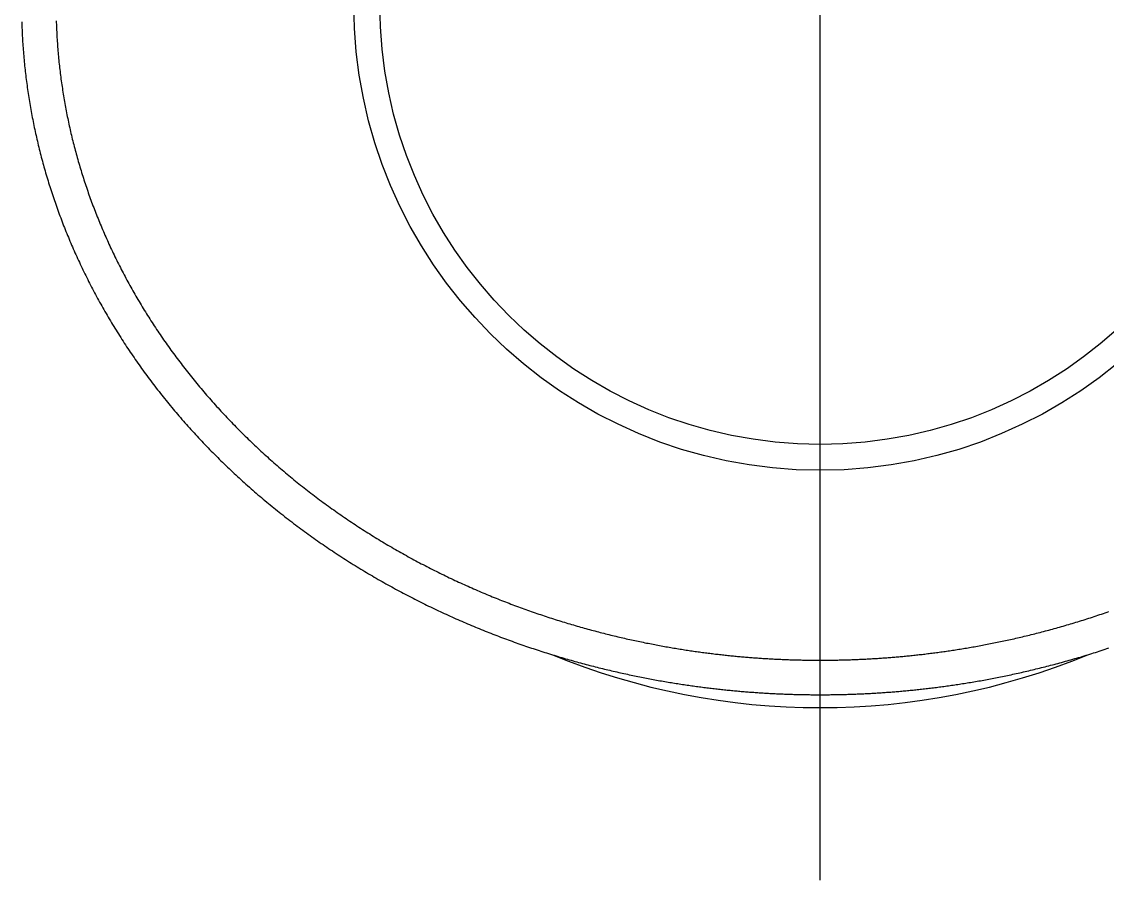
# Model space of a CAD drawing. Extents: x -25.8 to 33.2, y -23.3 to 10.2.
# Drawn here: x 12.67 to 25.24, y -10.15 to -0.2 of the extents above; entities that cross this region are included whole.
import ezdxf

# ---------------------------------------------------------------- set-up
doc = ezdxf.new("R2010")
doc.units = 0
doc.linetypes.add('CENTER', pattern=[50.8, 31.75, -6.35, 6.35, -6.35])
doc.layers.get('0').update_dxf_attribs({"linetype": 'CONTINUOUS'})
doc.layers.add('CENTER', color=1, linetype='CENTER')

msp = doc.modelspace()

# ---------------------------------------------------------------- linework, layer by layer
at = {"color": 7}
for points in [[(12.6688, -0.202724, 0), (12.6696, -0.225905, 0), (12.6704, -0.249086, 0), (12.6712, -0.272266, 0), (12.6722, -0.295446, 0), (12.6732, -0.318625, 0), (12.6743, -0.341802, 0), (12.6755, -0.364978, 0), (12.6768, -0.388153, 0), (12.6781, -0.411327, 0), (12.6795, -0.434499, 0), (12.681, -0.457669, 0), (12.6826, -0.480837, 0), (12.6842, -0.504003, 0), (12.686, -0.527167, 0), (12.6878, -0.550329, 0), (12.6897, -0.573488, 0), (12.6916, -0.596644, 0), (12.6937, -0.619798, 0), (12.6958, -0.642949, 0), (12.698, -0.666097, 0), (12.7003, -0.689242, 0), (12.7026, -0.712384, 0), (12.7051, -0.735522, 0), (12.7076, -0.758657, 0), (12.7101, -0.781788, 0), (12.7128, -0.804915, 0), (12.7156, -0.828038, 0), (12.7184, -0.851158, 0), (12.7213, -0.874274, 0), (12.7243, -0.897387, 0), (12.7273, -0.920496, 0), (12.7304, -0.943601, 0), (12.7337, -0.966702, 0), (12.7369, -0.9898, 0), (12.7403, -1.01289, 0), (12.7438, -1.03598, 0), (12.7473, -1.05907, 0), (12.7509, -1.08215, 0), (12.7546, -1.10522, 0), (12.7583, -1.12829, 0), (12.7622, -1.15135, 0), (12.7661, -1.17441, 0), (12.7701, -1.19747, 0), (12.7741, -1.22052, 0), (12.7783, -1.24356, 0), (12.7825, -1.2666, 0), (12.7868, -1.28963, 0), (12.7912, -1.31266, 0), (12.7957, -1.33568, 0), (12.8002, -1.35869, 0), (12.8049, -1.3817, 0), (12.8096, -1.4047, 0), (12.8144, -1.4277, 0), (12.8192, -1.45068, 0), (12.8242, -1.47366, 0), (12.8292, -1.49664, 0), (12.8343, -1.51961, 0), (12.8394, -1.54256, 0), (12.8447, -1.56552, 0), (12.85, -1.58846, 0), (12.8554, -1.6114, 0), (12.8609, -1.63433, 0), (12.8665, -1.65725, 0), (12.8722, -1.68016, 0), (12.8779, -1.70307, 0), (12.8837, -1.72596, 0), (12.8896, -1.74885, 0), (12.8956, -1.77173, 0), (12.9016, -1.7946, 0), (12.9077, -1.81746, 0), (12.9139, -1.84031, 0), (12.9202, -1.86316, 0), (12.9266, -1.88599, 0), (12.933, -1.90882, 0), (12.9396, -1.93163, 0), (12.9462, -1.95444, 0), (12.9528, -1.97723, 0), (12.9596, -2.00002, 0), (12.9664, -2.0228, 0), (12.9734, -2.04556, 0), (12.9804, -2.06832, 0), (12.9874, -2.09106, 0), (12.9946, -2.1138, 0), (13.0018, -2.13652, 0), (13.0092, -2.15923, 0), (13.0166, -2.18193, 0), (13.024, -2.20462, 0), (13.0316, -2.2273, 0), (13.0392, -2.24997, 0), (13.047, -2.27263, 0), (13.0548, -2.29527, 0), (13.0626, -2.3179, 0), (13.0706, -2.34052, 0), (13.0786, -2.36313, 0), (13.0868, -2.38573, 0), (13.095, -2.40831, 0), (13.1032, -2.43088, 0), (13.1116, -2.45344, 0), (13.12, -2.47598, 0), (13.1286, -2.49851, 0), (13.1372, -2.52102, 0), (13.1458, -2.54353, 0), (13.1546, -2.56602, 0), (13.1635, -2.58849, 0), (13.1724, -2.61095, 0), (13.1814, -2.63339, 0), (13.1905, -2.65582, 0), (13.1996, -2.67824, 0), (13.2089, -2.70064, 0), (13.2182, -2.72303, 0), (13.2276, -2.7454, 0), (13.2371, -2.76775, 0), (13.2467, -2.79009, 0), (13.2563, -2.81241, 0), (13.266, -2.83472, 0), (13.2759, -2.85701, 0), (13.2857, -2.87928, 0), (13.2957, -2.90154, 0), (13.3058, -2.92378, 0), (13.3159, -2.946, 0), (13.3261, -2.9682, 0), (13.3364, -2.99039, 0), (13.3468, -3.01256, 0), (13.3572, -3.03472, 0), (13.3678, -3.05685, 0), (13.3784, -3.07897, 0), (13.3891, -3.10106, 0), (13.3999, -3.12314, 0), (13.4107, -3.1452, 0), (13.4217, -3.16725, 0), (13.4327, -3.18927, 0), (13.4438, -3.21127, 0), (13.455, -3.23326, 0), (13.4663, -3.25522, 0), (13.4776, -3.27716, 0), (13.489, -3.29909, 0), (13.5005, -3.32099, 0), (13.5121, -3.34288, 0), (13.5238, -3.36474, 0), (13.5356, -3.38658, 0), (13.5474, -3.40841, 0), (13.5593, -3.43021, 0), (13.5713, -3.45199, 0), (13.5834, -3.47374, 0), (13.5956, -3.49548, 0), (13.6078, -3.5172, 0), (13.6201, -3.53889, 0), (13.6325, -3.56056, 0), (13.645, -3.58221, 0), (13.6576, -3.60384, 0), (13.6703, -3.62544, 0), (13.683, -3.64703, 0), (13.6958, -3.6686, 0), (13.7087, -3.69014, 0), (13.7217, -3.71166, 0), (13.7348, -3.73315, 0), (13.7479, -3.75463, 0), (13.7612, -3.77608, 0), (13.7745, -3.7975, 0), (13.7879, -3.8189, 0), (13.8014, -3.84028, 0), (13.8149, -3.86163, 0), (13.8286, -3.88296, 0), (13.8423, -3.90426, 0), (13.8561, -3.92553, 0), (13.87, -3.94678, 0), (13.884, -3.968, 0), (13.898, -3.98919, 0), (13.9122, -4.01035, 0), (13.9264, -4.03149, 0), (13.9407, -4.0526, 0), (13.955, -4.07368, 0), (13.9695, -4.09473, 0), (13.984, -4.11574, 0), (13.9986, -4.13673, 0), (14.0133, -4.15769, 0), (14.0281, -4.17862, 0), (14.0429, -4.19952, 0), (14.0579, -4.22038, 0), (14.0729, -4.24122, 0), (14.088, -4.26202, 0), (14.1031, -4.28278, 0), (14.1184, -4.30352, 0), (14.1337, -4.32422, 0), (14.1491, -4.34489, 0), (14.1646, -4.36552, 0), (14.1801, -4.38612, 0), (14.1958, -4.40668, 0), (14.2115, -4.42721, 0), (14.2273, -4.4477, 0), (14.2432, -4.46816, 0), (14.2591, -4.48858, 0), (14.2751, -4.50896, 0), (14.2912, -4.52931, 0), (14.3074, -4.54962, 0), (14.3236, -4.56988, 0), (14.34, -4.59012, 0), (14.3564, -4.61031, 0), (14.3729, -4.63046, 0), (14.3894, -4.65058, 0), (14.406, -4.67065, 0), (14.4228, -4.69068, 0), (14.4395, -4.71068, 0), (14.4564, -4.73063, 0), (14.4733, -4.75054, 0), (14.4903, -4.77041, 0), (14.5074, -4.79023, 0), (14.5246, -4.81002, 0), (14.5418, -4.82975, 0), (14.5591, -4.84945, 0), (14.5765, -4.86909, 0), (14.5939, -4.88869, 0), (14.6114, -4.90824, 0), (14.629, -4.92775, 0), (14.6467, -4.94721, 0), (14.6644, -4.96662, 0), (14.6822, -4.98598, 0), (14.7001, -5.0053, 0), (14.718, -5.02456, 0), (14.736, -5.04378, 0), (14.7541, -5.06294, 0), (14.7722, -5.08206, 0), (14.7904, -5.10113, 0), (14.8087, -5.12014, 0), (14.827, -5.13911, 0), (14.8454, -5.15802, 0), (14.8639, -5.17688, 0), (14.8824, -5.19569, 0), (14.901, -5.21445, 0), (14.9196, -5.23315, 0), (14.9383, -5.25181, 0), (14.9571, -5.2704, 0), (14.976, -5.28895, 0), (14.9949, -5.30744, 0), (15.0138, -5.32588, 0), (15.0329, -5.34426, 0), (15.0519, -5.36259, 0), (15.0711, -5.38086, 0), (15.0903, -5.39907, 0), (15.1095, -5.41723, 0), (15.1289, -5.43534, 0), (15.1482, -5.45338, 0), (15.1677, -5.47137, 0), (15.1872, -5.4893, 0), (15.2067, -5.50718, 0), (15.2263, -5.52499, 0), (15.246, -5.54275, 0), (15.2657, -5.56045, 0), (15.2855, -5.57809, 0), (15.3053, -5.59566, 0), (15.3252, -5.61318, 0), (15.3451, -5.63064, 0), (15.3651, -5.64804, 0), (15.3851, -5.66538, 0), (15.4052, -5.68265, 0), (15.4253, -5.69987, 0), (15.4455, -5.71702, 0), (15.4657, -5.73411, 0), (15.486, -5.75114, 0), (15.5064, -5.7681, 0), (15.5268, -5.785, 0), (15.5472, -5.80184, 0), (15.5677, -5.81861, 0), (15.5882, -5.83532, 0), (15.6088, -5.85197, 0), (15.6294, -5.86855, 0), (15.6501, -5.88506, 0), (15.6708, -5.90151, 0), (15.6916, -5.91789, 0), (15.7124, -5.9342, 0), (15.7332, -5.95045, 0), (15.7541, -5.96664, 0), (15.7751, -5.98275, 0), (15.796, -5.9988, 0), (15.8171, -6.01479, 0), (15.8381, -6.0307, 0), (15.8592, -6.04655, 0), (15.8804, -6.06234, 0), (15.9015, -6.07805, 0), (15.9228, -6.0937, 0), (15.944, -6.10928, 0), (15.9653, -6.1248, 0), (15.9866, -6.14025, 0), (16.008, -6.15563, 0), (16.0294, -6.17094, 0), (16.0509, -6.18618, 0), (16.0723, -6.20136, 0), (16.0938, -6.21647, 0), (16.1154, -6.23151, 0), (16.137, -6.24648, 0), (16.1586, -6.26138, 0), (16.1802, -6.27622, 0), (16.2019, -6.29098, 0), (16.2236, -6.30568, 0), (16.2453, -6.32031, 0), (16.2671, -6.33487, 0), (16.2889, -6.34936, 0), (16.3107, -6.36378, 0), (16.3325, -6.37813, 0), (16.3544, -6.39241, 0), (16.3763, -6.40662, 0), (16.3982, -6.42077, 0), (16.4202, -6.43484, 0), (16.4422, -6.44884, 0), (16.4642, -6.46278, 0), (16.4862, -6.47664, 0), (16.5083, -6.49043, 0), (16.5303, -6.50416, 0), (16.5524, -6.51781, 0), (16.5746, -6.53139, 0), (16.5967, -6.5449, 0), (16.6189, -6.55834, 0), (16.6411, -6.57171, 0), (16.6633, -6.58501, 0), (16.6855, -6.59823, 0), (16.7077, -6.61139, 0), (16.73, -6.62447, 0), (16.7523, -6.63749, 0), (16.7746, -6.65043, 0), (16.7969, -6.6633, 0), (16.8192, -6.67609, 0), (16.8416, -6.68882, 0), (16.8639, -6.70147, 0), (16.8863, -6.71405, 0), (16.9087, -6.72656, 0), (16.9311, -6.739, 0), (16.9535, -6.75136, 0), (16.976, -6.76365, 0), (16.9984, -6.77587, 0), (17.0209, -6.78802, 0), (17.0433, -6.80009, 0), (17.0658, -6.8121, 0), (17.0883, -6.82403, 0), (17.1107, -6.83589, 0), (17.1332, -6.84767, 0), (17.1557, -6.85939, 0), (17.1782, -6.87103, 0), (17.2008, -6.88261, 0), (17.2233, -6.89411, 0), (17.2458, -6.90554, 0), (17.2683, -6.9169, 0), (17.2909, -6.92819, 0), (17.3134, -6.9394, 0), (17.336, -6.95055, 0), (17.3585, -6.96163, 0), (17.3811, -6.97264, 0), (17.4037, -6.98357, 0), (17.4262, -6.99444, 0), (17.4488, -7.00524, 0), (17.4714, -7.01597, 0), (17.4939, -7.02662, 0), (17.5165, -7.03721, 0), (17.5391, -7.04773, 0), (17.5616, -7.05818, 0), (17.5842, -7.06856, 0), (17.6068, -7.07887, 0), (17.6294, -7.08912, 0), (17.6519, -7.09929, 0), (17.6745, -7.1094, 0), (17.6971, -7.11943, 0), (17.7196, -7.1294, 0), (17.7422, -7.1393, 0), (17.7648, -7.14914, 0), (17.7873, -7.1589, 0), (17.8099, -7.1686, 0), (17.8324, -7.17823, 0), (17.855, -7.18779, 0), (17.8775, -7.19728, 0), (17.9, -7.20671, 0), (17.9226, -7.21607, 0), (17.9451, -7.22536, 0), (17.9676, -7.23459, 0), (17.9901, -7.24375, 0), (18.0126, -7.25284, 0), (18.0351, -7.26186, 0), (18.0576, -7.27082, 0), (18.0801, -7.27972, 0), (18.1026, -7.28854, 0), (18.125, -7.2973, 0), (18.1475, -7.306, 0), (18.1699, -7.31463, 0), (18.1923, -7.32319, 0), (18.2148, -7.33169, 0), (18.2372, -7.34012, 0), (18.2596, -7.34849, 0), (18.2819, -7.35679, 0), (18.3043, -7.36503, 0), (18.3267, -7.3732, 0), (18.349, -7.38131, 0), (18.3714, -7.38935, 0), (18.3937, -7.39733, 0), (18.416, -7.40524, 0), (18.4383, -7.41309, 0), (18.4605, -7.42088, 0), (18.4828, -7.4286, 0), (18.5051, -7.43625, 0), (18.5273, -7.44385, 0), (18.5495, -7.45137, 0), (18.5717, -7.45884, 0), (18.5939, -7.46624, 0), (18.616, -7.47358, 0), (18.6382, -7.48085, 0), (18.6603, -7.48806, 0), (18.6824, -7.49521, 0), (18.7045, -7.5023, 0), (18.7265, -7.50932, 0), (18.7485, -7.51628, 0), (18.7706, -7.52318, 0), (18.7925, -7.53002, 0), (18.8145, -7.53679, 0), (18.8364, -7.54351, 0), (18.8583, -7.55016, 0), (18.8802, -7.55675, 0), (18.9021, -7.56328, 0), (18.9239, -7.56975, 0), (18.9457, -7.57616, 0), (18.9674, -7.58251, 0), (18.9892, -7.5888, 0), (19.0109, -7.59503, 0), (19.0326, -7.6012, 0), (19.0542, -7.60731, 0), (19.0758, -7.61336, 0), (19.0974, -7.61935, 0), (19.1189, -7.62528, 0), (19.1404, -7.63115, 0), (19.1619, -7.63697, 0), (19.1833, -7.64272, 0), (19.2047, -7.64842, 0), (19.226, -7.65406, 0), (19.2474, -7.65964, 0), (19.2686, -7.66516, 0), (19.2899, -7.67063, 0), (19.3111, -7.67603, 0), (19.3322, -7.68138, 0), (19.3533, -7.68668, 0), (19.3744, -7.69191, 0), (19.3954, -7.69709, 0), (19.4164, -7.70222, 0), (19.4374, -7.70728, 0), (19.4582, -7.71229, 0), (19.4791, -7.71725, 0), (19.4999, -7.72215, 0), (19.5206, -7.72699, 0), (19.5414, -7.73178, 0), (19.562, -7.73651, 0), (19.5826, -7.74119, 0), (19.6032, -7.74581, 0), (19.6237, -7.75038, 0), (19.6441, -7.75489, 0), (19.6645, -7.75935, 0), (19.6849, -7.76376, 0), (19.7052, -7.76811, 0), (19.7254, -7.7724, 0), (19.7456, -7.77665, 0), (19.7657, -7.78084, 0), (19.7858, -7.78497, 0), (19.8058, -7.78906, 0), (19.8258, -7.79309, 0), (19.8457, -7.79706, 0), (19.8655, -7.80099, 0), (19.8853, -7.80486, 0), (19.905, -7.80868, 0), (19.9247, -7.81245, 0), (19.9443, -7.81617, 0), (19.9638, -7.81984, 0), (19.9833, -7.82345, 0), (20.0026, -7.82702, 0), (20.0219, -7.83054, 0), (20.0412, -7.834, 0), (20.0603, -7.83742, 0), (20.0794, -7.84079, 0), (20.0984, -7.84411, 0), (20.1174, -7.84739, 0), (20.1362, -7.85061, 0), (20.155, -7.85379, 0), (20.1737, -7.85693, 0), (20.1924, -7.86002, 0), (20.211, -7.86306, 0), (20.2295, -7.86606, 0), (20.248, -7.86901, 0), (20.2664, -7.87192, 0), (20.2847, -7.87478, 0), (20.303, -7.87761, 0), (20.3212, -7.88038, 0), (20.3393, -7.88312, 0), (20.3574, -7.88581, 0), (20.3754, -7.88846, 0), (20.3933, -7.89107, 0), (20.4112, -7.89364, 0), (20.429, -7.89617, 0), (20.4468, -7.89866, 0), (20.4645, -7.90111, 0), (20.4821, -7.90352, 0), (20.4997, -7.90589, 0), (20.5173, -7.90822, 0), (20.5347, -7.91052, 0), (20.5521, -7.91277, 0), (20.5695, -7.91499, 0), (20.5868, -7.91717, 0), (20.6041, -7.91932, 0), (20.6212, -7.92143, 0), (20.6384, -7.9235, 0), (20.6555, -7.92554, 0), (20.6725, -7.92755, 0), (20.6895, -7.92952, 0), (20.7064, -7.93145, 0), (20.7233, -7.93335, 0), (20.7401, -7.93522, 0), (20.7569, -7.93706, 0), (20.7736, -7.93886, 0), (20.7903, -7.94063, 0), (20.807, -7.94238, 0), (20.8235, -7.94408, 0), (20.8401, -7.94576, 0), (20.8566, -7.94741, 0), (20.873, -7.94903, 0), (20.8894, -7.95062, 0), (20.9058, -7.95218, 0), (20.9221, -7.95371, 0), (20.9384, -7.95521, 0), (20.9546, -7.95669, 0), (20.9708, -7.95814, 0), (20.9869, -7.95956, 0), (21.003, -7.96095, 0), (21.0191, -7.96232, 0), (21.0352, -7.96366, 0), (21.0512, -7.96498, 0), (21.0671, -7.96627, 0), (21.0831, -7.96753, 0), (21.099, -7.96877, 0), (21.1148, -7.96998, 0), (21.1307, -7.97117, 0), (21.1465, -7.97233, 0), (21.1623, -7.97346, 0), (21.178, -7.97457, 0), (21.1937, -7.97566, 0), (21.2094, -7.97672, 0), (21.2251, -7.97775, 0), (21.2408, -7.97876, 0), (21.2564, -7.97975, 0), (21.272, -7.98071, 0), (21.2876, -7.98164, 0), (21.3031, -7.98255, 0), (21.3187, -7.98344, 0), (21.3342, -7.9843, 0), (21.3497, -7.98514, 0), (21.3651, -7.98595, 0), (21.3806, -7.98674, 0), (21.396, -7.98751, 0), (21.4114, -7.98825, 0), (21.4269, -7.98897, 0), (21.4422, -7.98966, 0), (21.4576, -7.99033, 0), (21.473, -7.99098, 0), (21.4883, -7.99161, 0), (21.5037, -7.99221, 0), (21.519, -7.99278, 0), (21.5343, -7.99334, 0), (21.5496, -7.99387, 0), (21.5649, -7.99438, 0), (21.5802, -7.99487, 0), (21.5955, -7.99533, 0), (21.6107, -7.99577, 0), (21.626, -7.99619, 0), (21.6413, -7.99658, 0), (21.6565, -7.99696, 0), (21.6718, -7.99731, 0), (21.687, -7.99764, 0), (21.7023, -7.99795, 0), (21.7175, -7.99823, 0), (21.7327, -7.9985, 0), (21.748, -7.99874, 0), (21.7632, -7.99896, 0), (21.7785, -7.99916, 0), (21.7937, -7.99934, 0), (21.809, -7.99949, 0), (21.8242, -7.99963, 0), (21.8395, -7.99974, 0), (21.8547, -7.99984, 0), (21.87, -7.99991, 0), (21.8853, -7.99996, 0), (21.9006, -7.99999, 0), (21.9159, -8, 0)], [(13.0687, -0.191005, 0), (13.0693, -0.212847, 0), (13.0701, -0.234688, 0), (13.0709, -0.256529, 0), (13.0718, -0.27837, 0), (13.0728, -0.300209, 0), (13.0738, -0.322048, 0), (13.0749, -0.343886, 0), (13.0761, -0.365722, 0), (13.0774, -0.387558, 0), (13.0787, -0.409392, 0), (13.0801, -0.431224, 0), (13.0816, -0.453055, 0), (13.0832, -0.474885, 0), (13.0848, -0.496712, 0), (13.0865, -0.518538, 0), (13.0883, -0.540362, 0), (13.0901, -0.562183, 0), (13.0921, -0.584002, 0), (13.0941, -0.605819, 0), (13.0961, -0.627633, 0), (13.0983, -0.649445, 0), (13.1005, -0.671254, 0), (13.1028, -0.69306, 0), (13.1052, -0.714863, 0), (13.1076, -0.736663, 0), (13.1101, -0.75846, 0), (13.1127, -0.780253, 0), (13.1153, -0.802044, 0), (13.1181, -0.823832, 0), (13.1209, -0.845616, 0), (13.1238, -0.867398, 0), (13.1267, -0.889177, 0), (13.1297, -0.910952, 0), (13.1328, -0.932724, 0), (13.136, -0.954493, 0), (13.1393, -0.976258, 0), (13.1426, -0.998019, 0), (13.146, -1.01978, 0), (13.1495, -1.04153, 0), (13.153, -1.06328, 0), (13.1566, -1.08502, 0), (13.1603, -1.10677, 0), (13.1641, -1.1285, 0), (13.1679, -1.15023, 0), (13.1718, -1.17196, 0), (13.1758, -1.19368, 0), (13.1799, -1.2154, 0), (13.184, -1.23711, 0), (13.1882, -1.25882, 0), (13.1925, -1.28052, 0), (13.1969, -1.30222, 0), (13.2013, -1.32391, 0), (13.2058, -1.3456, 0), (13.2104, -1.36728, 0), (13.2151, -1.38895, 0), (13.2198, -1.41062, 0), (13.2246, -1.43228, 0), (13.2295, -1.45394, 0), (13.2345, -1.47559, 0), (13.2395, -1.49723, 0), (13.2446, -1.51887, 0), (13.2498, -1.5405, 0), (13.255, -1.56213, 0), (13.2604, -1.58374, 0), (13.2658, -1.60535, 0), (13.2713, -1.62696, 0), (13.2768, -1.64855, 0), (13.2824, -1.67014, 0), (13.2881, -1.69172, 0), (13.2939, -1.71329, 0), (13.2998, -1.73486, 0), (13.3057, -1.75642, 0), (13.3117, -1.77797, 0), (13.3178, -1.79951, 0), (13.324, -1.82104, 0), (13.3302, -1.84257, 0), (13.3365, -1.86408, 0), (13.3429, -1.88559, 0), (13.3493, -1.90709, 0), (13.3559, -1.92858, 0), (13.3625, -1.95007, 0), (13.3692, -1.97154, 0), (13.3759, -1.99301, 0), (13.3828, -2.01446, 0), (13.3897, -2.03591, 0), (13.3967, -2.05734, 0), (13.4037, -2.07877, 0), (13.4109, -2.10019, 0), (13.4181, -2.12159, 0), (13.4254, -2.14299, 0), (13.4327, -2.16438, 0), (13.4402, -2.18576, 0), (13.4477, -2.20712, 0), (13.4553, -2.22848, 0), (13.463, -2.24982, 0), (13.4707, -2.27116, 0), (13.4785, -2.29248, 0), (13.4864, -2.31379, 0), (13.4944, -2.33509, 0), (13.5025, -2.35638, 0), (13.5106, -2.37766, 0), (13.5188, -2.39892, 0), (13.5271, -2.42018, 0), (13.5354, -2.44142, 0), (13.5439, -2.46264, 0), (13.5524, -2.48386, 0), (13.561, -2.50506, 0), (13.5696, -2.52625, 0), (13.5784, -2.54743, 0), (13.5872, -2.56859, 0), (13.5961, -2.58974, 0), (13.605, -2.61088, 0), (13.6141, -2.632, 0), (13.6232, -2.65311, 0), (13.6324, -2.6742, 0), (13.6417, -2.69528, 0), (13.651, -2.71634, 0), (13.6605, -2.73739, 0), (13.67, -2.75843, 0), (13.6796, -2.77945, 0), (13.6892, -2.80046, 0), (13.699, -2.82145, 0), (13.7088, -2.84242, 0), (13.7187, -2.86338, 0), (13.7287, -2.88432, 0), (13.7387, -2.90525, 0), (13.7488, -2.92616, 0), (13.759, -2.94705, 0), (13.7693, -2.96793, 0), (13.7797, -2.98879, 0), (13.7901, -3.00964, 0), (13.8006, -3.03047, 0), (13.8112, -3.05128, 0), (13.8219, -3.07207, 0), (13.8326, -3.09284, 0), (13.8434, -3.1136, 0), (13.8543, -3.13434, 0), (13.8653, -3.15506, 0), (13.8764, -3.17577, 0), (13.8875, -3.19645, 0), (13.8987, -3.21712, 0), (13.91, -3.23777, 0), (13.9214, -3.2584, 0), (13.9328, -3.27901, 0), (13.9443, -3.2996, 0), (13.9559, -3.32017, 0), (13.9676, -3.34072, 0), (13.9793, -3.36126, 0), (13.9912, -3.38177, 0), (14.0031, -3.40227, 0), (14.0151, -3.42274, 0), (14.0272, -3.4432, 0), (14.0393, -3.46364, 0), (14.0516, -3.48406, 0), (14.0639, -3.50446, 0), (14.0763, -3.52484, 0), (14.0887, -3.5452, 0), (14.1013, -3.56553, 0), (14.1139, -3.58585, 0), (14.1266, -3.60614, 0), (14.1394, -3.62641, 0), (14.1523, -3.64666, 0), (14.1652, -3.66689, 0), (14.1782, -3.68709, 0), (14.1913, -3.70727, 0), (14.2045, -3.72743, 0), (14.2177, -3.74756, 0), (14.2311, -3.76766, 0), (14.2445, -3.78774, 0), (14.258, -3.8078, 0), (14.2715, -3.82783, 0), (14.2852, -3.84783, 0), (14.2989, -3.86781, 0), (14.3127, -3.88776, 0), (14.3266, -3.90768, 0), (14.3405, -3.92757, 0), (14.3545, -3.94744, 0), (14.3686, -3.96728, 0), (14.3828, -3.98709, 0), (14.397, -4.00687, 0), (14.4114, -4.02662, 0), (14.4258, -4.04634, 0), (14.4403, -4.06603, 0), (14.4548, -4.0857, 0), (14.4694, -4.10533, 0), (14.4841, -4.12492, 0), (14.4989, -4.14449, 0), (14.5138, -4.16403, 0), (14.5287, -4.18353, 0), (14.5437, -4.203, 0), (14.5588, -4.22244, 0), (14.5739, -4.24184, 0), (14.5892, -4.26121, 0), (14.6045, -4.28055, 0), (14.6198, -4.29985, 0), (14.6353, -4.31912, 0), (14.6508, -4.33835, 0), (14.6664, -4.35754, 0), (14.6821, -4.3767, 0), (14.6978, -4.39583, 0), (14.7136, -4.41491, 0), (14.7295, -4.43396, 0), (14.7455, -4.45298, 0), (14.7615, -4.47195, 0), (14.7776, -4.49089, 0), (14.7938, -4.50979, 0), (14.81, -4.52865, 0), (14.8263, -4.54747, 0), (14.8427, -4.56625, 0), (14.8592, -4.58498, 0), (14.8757, -4.60367, 0), (14.8923, -4.62232, 0), (14.909, -4.64093, 0), (14.9257, -4.6595, 0), (14.9425, -4.67802, 0), (14.9594, -4.69649, 0), (14.9764, -4.71492, 0), (14.9934, -4.73331, 0), (15.0104, -4.75165, 0), (15.0276, -4.76994, 0), (15.0448, -4.78819, 0), (15.062, -4.8064, 0), (15.0794, -4.82455, 0), (15.0968, -4.84266, 0), (15.1142, -4.86073, 0), (15.1318, -4.87874, 0), (15.1493, -4.89671, 0), (15.167, -4.91463, 0), (15.1847, -4.9325, 0), (15.2025, -4.95032, 0), (15.2203, -4.96809, 0), (15.2382, -4.98581, 0), (15.2562, -5.00348, 0), (15.2742, -5.0211, 0), (15.2922, -5.03868, 0), (15.3104, -5.0562, 0), (15.3286, -5.07366, 0), (15.3468, -5.09108, 0), (15.3651, -5.10845, 0), (15.3835, -5.12576, 0), (15.4019, -5.14302, 0), (15.4204, -5.16022, 0), (15.4389, -5.17738, 0), (15.4575, -5.19448, 0), (15.4761, -5.21152, 0), (15.4948, -5.22851, 0), (15.5136, -5.24545, 0), (15.5324, -5.26233, 0), (15.5512, -5.27916, 0), (15.5701, -5.29593, 0), (15.5891, -5.31264, 0), (15.6081, -5.3293, 0), (15.6272, -5.3459, 0), (15.6463, -5.36244, 0), (15.6655, -5.37893, 0), (15.6847, -5.39536, 0), (15.704, -5.41173, 0), (15.7233, -5.42804, 0), (15.7426, -5.44429, 0), (15.7621, -5.46049, 0), (15.7815, -5.47662, 0), (15.801, -5.4927, 0), (15.8206, -5.50871, 0), (15.8402, -5.52466, 0), (15.8598, -5.54056, 0), (15.8795, -5.55639, 0), (15.8993, -5.57216, 0), (15.9191, -5.58787, 0), (15.9389, -5.60351, 0), (15.9588, -5.6191, 0), (15.9787, -5.63462, 0), (15.9987, -5.65008, 0), (16.0187, -5.66548, 0), (16.0387, -5.68081, 0), (16.0588, -5.69608, 0), (16.0789, -5.71129, 0), (16.0991, -5.72644, 0), (16.1193, -5.74152, 0), (16.1395, -5.75654, 0), (16.1598, -5.7715, 0), (16.1801, -5.78639, 0), (16.2005, -5.80122, 0), (16.2209, -5.81599, 0), (16.2413, -5.83069, 0), (16.2617, -5.84533, 0), (16.2822, -5.8599, 0), (16.3028, -5.87441, 0), (16.3233, -5.88886, 0), (16.3439, -5.90324, 0), (16.3646, -5.91756, 0), (16.3852, -5.93181, 0), (16.4059, -5.946, 0), (16.4267, -5.96012, 0), (16.4474, -5.97418, 0), (16.4682, -5.98817, 0), (16.489, -6.0021, 0), (16.5099, -6.01596, 0), (16.5307, -6.02976, 0), (16.5516, -6.04349, 0), (16.5726, -6.05715, 0), (16.5935, -6.07075, 0), (16.6145, -6.08429, 0), (16.6355, -6.09775, 0), (16.6566, -6.11116, 0), (16.6776, -6.12449, 0), (16.6987, -6.13776, 0), (16.7198, -6.15096, 0), (16.741, -6.1641, 0), (16.7621, -6.17717, 0), (16.7833, -6.19017, 0), (16.8045, -6.2031, 0), (16.8257, -6.21597, 0), (16.847, -6.22877, 0), (16.8682, -6.2415, 0), (16.8895, -6.25417, 0), (16.9108, -6.26677, 0), (16.9321, -6.2793, 0), (16.9535, -6.29176, 0), (16.9748, -6.30415, 0), (16.9962, -6.31648, 0), (17.0176, -6.32874, 0), (17.039, -6.34093, 0), (17.0604, -6.35305, 0), (17.0819, -6.3651, 0), (17.1033, -6.37708, 0), (17.1248, -6.389, 0), (17.1462, -6.40084, 0), (17.1677, -6.41262, 0), (17.1892, -6.42433, 0), (17.2108, -6.43597, 0), (17.2323, -6.44754, 0), (17.2538, -6.45904, 0), (17.2753, -6.47048, 0), (17.2969, -6.48184, 0), (17.3185, -6.49314, 0), (17.34, -6.50437, 0), (17.3616, -6.51553, 0), (17.3832, -6.52662, 0), (17.4048, -6.53765, 0), (17.4264, -6.5486, 0), (17.448, -6.5595, 0), (17.4696, -6.57032, 0), (17.4912, -6.58107, 0), (17.5128, -6.59176, 0), (17.5344, -6.60238, 0), (17.5561, -6.61294, 0), (17.5777, -6.62343, 0), (17.5993, -6.63385, 0), (17.621, -6.6442, 0), (17.6426, -6.65449, 0), (17.6643, -6.66471, 0), (17.6859, -6.67487, 0), (17.7076, -6.68496, 0), (17.7292, -6.69498, 0), (17.7509, -6.70494, 0), (17.7725, -6.71483, 0), (17.7942, -6.72466, 0), (17.8158, -6.73442, 0), (17.8375, -6.74411, 0), (17.8592, -6.75374, 0), (17.8808, -6.76331, 0), (17.9025, -6.77281, 0), (17.9241, -6.78224, 0), (17.9458, -6.79161, 0), (17.9674, -6.80092, 0), (17.989, -6.81016, 0), (18.0107, -6.81934, 0), (18.0323, -6.82845, 0), (18.0539, -6.8375, 0), (18.0756, -6.84648, 0), (18.0972, -6.8554, 0), (18.1188, -6.86425, 0), (18.1404, -6.87305, 0), (18.162, -6.88177, 0), (18.1836, -6.89044, 0), (18.2052, -6.89904, 0), (18.2268, -6.90758, 0), (18.2483, -6.91605, 0), (18.2699, -6.92446, 0), (18.2914, -6.93281, 0), (18.313, -6.9411, 0), (18.3345, -6.94932, 0), (18.3561, -6.95748, 0), (18.3776, -6.96558, 0), (18.3991, -6.97361, 0), (18.4206, -6.98158, 0), (18.4421, -6.98949, 0), (18.4635, -6.99734, 0), (18.485, -7.00513, 0), (18.5064, -7.01285, 0), (18.5279, -7.02052, 0), (18.5493, -7.02812, 0), (18.5707, -7.03566, 0), (18.5921, -7.04313, 0), (18.6135, -7.05055, 0), (18.6349, -7.0579, 0), (18.6562, -7.06519, 0), (18.6776, -7.07243, 0), (18.6989, -7.0796, 0), (18.7202, -7.08671, 0), (18.7415, -7.09376, 0), (18.7627, -7.10074, 0), (18.784, -7.10767, 0), (18.8052, -7.11454, 0), (18.8264, -7.12135, 0), (18.8476, -7.1281, 0), (18.8688, -7.13479, 0), (18.8899, -7.14141, 0), (18.9111, -7.14798, 0), (18.9322, -7.1545, 0), (18.9532, -7.16095, 0), (18.9743, -7.16734, 0), (18.9953, -7.17368, 0), (19.0163, -7.17995, 0), (19.0373, -7.18617, 0), (19.0582, -7.19233, 0), (19.0792, -7.19843, 0), (19.1, -7.20448, 0), (19.1209, -7.21046, 0), (19.1417, -7.21639, 0), (19.1625, -7.22226, 0), (19.1833, -7.22808, 0), (19.204, -7.23384, 0), (19.2247, -7.23954, 0), (19.2454, -7.24519, 0), (19.266, -7.25077, 0), (19.2866, -7.25631, 0), (19.3072, -7.26178, 0), (19.3277, -7.2672, 0), (19.3482, -7.27257, 0), (19.3687, -7.27788, 0), (19.3891, -7.28313, 0), (19.4095, -7.28833, 0), (19.4298, -7.29348, 0), (19.4501, -7.29857, 0), (19.4704, -7.3036, 0), (19.4906, -7.30858, 0), (19.5108, -7.31351, 0), (19.5309, -7.31838, 0), (19.551, -7.3232, 0), (19.571, -7.32796, 0), (19.591, -7.33267, 0), (19.611, -7.33733, 0), (19.6309, -7.34194, 0), (19.6508, -7.34649, 0), (19.6706, -7.35098, 0), (19.6904, -7.35543, 0), (19.7101, -7.35982, 0), (19.7297, -7.36416, 0), (19.7494, -7.36845, 0), (19.7689, -7.37269, 0), (19.7885, -7.37687, 0), (19.8079, -7.38101, 0), (19.8273, -7.38509, 0), (19.8467, -7.38912, 0), (19.866, -7.3931, 0), (19.8853, -7.39702, 0), (19.9045, -7.4009, 0), (19.9236, -7.40473, 0), (19.9427, -7.4085, 0), (19.9617, -7.41223, 0), (19.9807, -7.4159, 0), (19.9996, -7.41953, 0), (20.0185, -7.42311, 0), (20.0372, -7.42663, 0), (20.056, -7.43011, 0), (20.0746, -7.43354, 0), (20.0932, -7.43692, 0), (20.1117, -7.44026, 0), (20.1301, -7.44355, 0), (20.1484, -7.44679, 0), (20.1667, -7.44999, 0), (20.1849, -7.45314, 0), (20.2031, -7.45624, 0), (20.2212, -7.4593, 0), (20.2392, -7.46232, 0), (20.2571, -7.46529, 0), (20.275, -7.46821, 0), (20.2929, -7.4711, 0), (20.3106, -7.47394, 0), (20.3283, -7.47674, 0), (20.346, -7.47949, 0), (20.3635, -7.48221, 0), (20.381, -7.48488, 0), (20.3985, -7.48751, 0), (20.4159, -7.49011, 0), (20.4332, -7.49266, 0), (20.4505, -7.49517, 0), (20.4677, -7.49764, 0), (20.4848, -7.50007, 0), (20.5019, -7.50247, 0), (20.5189, -7.50483, 0), (20.5359, -7.50714, 0), (20.5529, -7.50942, 0), (20.5697, -7.51167, 0), (20.5865, -7.51388, 0), (20.6033, -7.51605, 0), (20.62, -7.51818, 0), (20.6366, -7.52028, 0), (20.6532, -7.52235, 0), (20.6698, -7.52438, 0), (20.6863, -7.52637, 0), (20.7027, -7.52834, 0), (20.7191, -7.53026, 0), (20.7355, -7.53216, 0), (20.7518, -7.53402, 0), (20.768, -7.53585, 0), (20.7842, -7.53765, 0), (20.8003, -7.53942, 0), (20.8164, -7.54116, 0), (20.8325, -7.54286, 0), (20.8485, -7.54454, 0), (20.8645, -7.54618, 0), (20.8804, -7.5478, 0), (20.8963, -7.54938, 0), (20.9121, -7.55094, 0), (20.9279, -7.55247, 0), (20.9436, -7.55397, 0), (20.9593, -7.55544, 0), (20.975, -7.55689, 0), (20.9906, -7.55831, 0), (21.0062, -7.5597, 0), (21.0217, -7.56107, 0), (21.0372, -7.56241, 0), (21.0527, -7.56373, 0), (21.0681, -7.56502, 0), (21.0835, -7.56629, 0), (21.0989, -7.56753, 0), (21.1142, -7.56875, 0), (21.1295, -7.56994, 0), (21.1448, -7.5711, 0), (21.1601, -7.57225, 0), (21.1753, -7.57336, 0), (21.1905, -7.57446, 0), (21.2056, -7.57552, 0), (21.2208, -7.57657, 0), (21.2359, -7.57759, 0), (21.251, -7.57858, 0), (21.266, -7.57956, 0), (21.2811, -7.5805, 0), (21.2961, -7.58143, 0), (21.3111, -7.58233, 0), (21.3261, -7.58321, 0), (21.341, -7.58406, 0), (21.3559, -7.58489, 0), (21.3708, -7.5857, 0), (21.3857, -7.58648, 0), (21.4006, -7.58724, 0), (21.4155, -7.58798, 0), (21.4303, -7.58869, 0), (21.4451, -7.58938, 0), (21.46, -7.59005, 0), (21.4748, -7.5907, 0), (21.4895, -7.59132, 0), (21.5043, -7.59192, 0), (21.5191, -7.5925, 0), (21.5338, -7.59305, 0), (21.5486, -7.59359, 0), (21.5633, -7.5941, 0), (21.578, -7.59459, 0), (21.5927, -7.59506, 0), (21.6074, -7.5955, 0), (21.6221, -7.59593, 0), (21.6368, -7.59633, 0), (21.6515, -7.59671, 0), (21.6662, -7.59707, 0), (21.6809, -7.59741, 0), (21.6956, -7.59773, 0), (21.7102, -7.59802, 0), (21.7249, -7.5983, 0), (21.7396, -7.59855, 0), (21.7543, -7.59879, 0), (21.7689, -7.599, 0), (21.7836, -7.59919, 0), (21.7983, -7.59936, 0), (21.813, -7.59951, 0), (21.8277, -7.59964, 0), (21.8423, -7.59975, 0), (21.857, -7.59984, 0), (21.8717, -7.59991, 0), (21.8864, -7.59996, 0), (21.9012, -7.59999, 0), (21.9159, -7.6, 0)], [(21.9159, -7.6, 0), (21.9306, -7.59999, 0), (21.9453, -7.59996, 0), (21.96, -7.59991, 0), (21.9747, -7.59984, 0), (21.9894, -7.59975, 0), (22.0041, -7.59964, 0), (22.0188, -7.59951, 0), (22.0335, -7.59936, 0), (22.0481, -7.59919, 0), (22.0628, -7.59899, 0), (22.0775, -7.59878, 0), (22.0922, -7.59855, 0), (22.1068, -7.59829, 0), (22.1215, -7.59801, 0), (22.1362, -7.59772, 0), (22.1509, -7.5974, 0), (22.1655, -7.59706, 0), (22.1802, -7.5967, 0), (22.1949, -7.59632, 0), (22.2096, -7.59591, 0), (22.2243, -7.59549, 0), (22.239, -7.59504, 0), (22.2537, -7.59457, 0), (22.2684, -7.59408, 0), (22.2832, -7.59357, 0), (22.2979, -7.59303, 0), (22.3127, -7.59248, 0), (22.3274, -7.5919, 0), (22.3422, -7.59129, 0), (22.357, -7.59067, 0), (22.3718, -7.59002, 0), (22.3866, -7.58936, 0), (22.4014, -7.58866, 0), (22.4163, -7.58795, 0), (22.4311, -7.58721, 0), (22.446, -7.58645, 0), (22.4609, -7.58567, 0), (22.4758, -7.58486, 0), (22.4907, -7.58403, 0), (22.5057, -7.58318, 0), (22.5207, -7.5823, 0), (22.5357, -7.5814, 0), (22.5507, -7.58048, 0), (22.5657, -7.57953, 0), (22.5808, -7.57856, 0), (22.5959, -7.57756, 0), (22.611, -7.57654, 0), (22.6261, -7.5755, 0), (22.6413, -7.57443, 0), (22.6565, -7.57334, 0), (22.6717, -7.57223, 0), (22.6869, -7.57109, 0), (22.7022, -7.56992, 0), (22.7175, -7.56873, 0), (22.7328, -7.56752, 0), (22.7482, -7.56628, 0), (22.7636, -7.56502, 0), (22.779, -7.56373, 0), (22.7945, -7.56242, 0), (22.81, -7.56108, 0), (22.8256, -7.55971, 0), (22.8411, -7.55832, 0), (22.8568, -7.55691, 0), (22.8724, -7.55546, 0), (22.8881, -7.55399, 0), (22.9039, -7.55249, 0), (22.9196, -7.55096, 0), (22.9355, -7.54941, 0), (22.9513, -7.54782, 0), (22.9672, -7.54621, 0), (22.9832, -7.54457, 0), (22.9992, -7.54289, 0), (23.0152, -7.54119, 0), (23.0313, -7.53945, 0), (23.0474, -7.53769, 0), (23.0636, -7.53589, 0), (23.0798, -7.53406, 0), (23.0961, -7.5322, 0), (23.1124, -7.5303, 0), (23.1288, -7.52837, 0), (23.1452, -7.52641, 0), (23.1617, -7.52442, 0), (23.1782, -7.52239, 0), (23.1948, -7.52032, 0), (23.2114, -7.51822, 0), (23.2281, -7.51608, 0), (23.2449, -7.51391, 0), (23.2617, -7.51171, 0), (23.2785, -7.50946, 0), (23.2954, -7.50718, 0), (23.3124, -7.50486, 0), (23.3294, -7.5025, 0), (23.3465, -7.50011, 0), (23.3636, -7.49767, 0), (23.3808, -7.4952, 0), (23.3981, -7.49269, 0), (23.4154, -7.49013, 0), (23.4328, -7.48754, 0), (23.4502, -7.48491, 0), (23.4678, -7.48223, 0), (23.4853, -7.47952, 0), (23.503, -7.47676, 0), (23.5207, -7.47396, 0), (23.5384, -7.47112, 0), (23.5563, -7.46823, 0), (23.5742, -7.4653, 0), (23.5922, -7.46233, 0), (23.6102, -7.45931, 0), (23.6283, -7.45625, 0), (23.6465, -7.45315, 0), (23.6647, -7.45, 0), (23.6831, -7.4468, 0), (23.7015, -7.44355, 0), (23.7199, -7.44026, 0), (23.7385, -7.43693, 0), (23.7571, -7.43354, 0), (23.7757, -7.43011, 0), (23.7945, -7.42662, 0), (23.8133, -7.42309, 0), (23.8321, -7.41951, 0), (23.851, -7.41588, 0), (23.87, -7.41219, 0), (23.889, -7.40846, 0), (23.9081, -7.40468, 0), (23.9272, -7.40085, 0), (23.9464, -7.39696, 0), (23.9656, -7.39303, 0), (23.985, -7.38904, 0), (24.0043, -7.38501, 0), (24.0237, -7.38092, 0), (24.0432, -7.37678, 0), (24.0627, -7.37259, 0), (24.0822, -7.36835, 0), (24.1019, -7.36405, 0), (24.1215, -7.35971, 0), (24.1412, -7.35531, 0), (24.161, -7.35086, 0), (24.1808, -7.34635, 0), (24.2007, -7.3418, 0), (24.2206, -7.33719, 0), (24.2405, -7.33253, 0), (24.2605, -7.32781, 0), (24.2805, -7.32304, 0), (24.3006, -7.31822, 0), (24.3207, -7.31334, 0), (24.3409, -7.30841, 0), (24.3611, -7.30343, 0), (24.3814, -7.29839, 0), (24.4017, -7.2933, 0), (24.422, -7.28815, 0), (24.4424, -7.28295, 0), (24.4628, -7.27769, 0), (24.4832, -7.27238, 0), (24.5037, -7.26701, 0), (24.5242, -7.26159, 0), (24.5448, -7.25611, 0), (24.5654, -7.25057, 0), (24.586, -7.24498, 0), (24.6067, -7.23934, 0), (24.6274, -7.23364, 0), (24.6481, -7.22788, 0), (24.6689, -7.22206, 0), (24.6897, -7.21619, 0), (24.7105, -7.21026, 0), (24.7314, -7.20427, 0), (24.7523, -7.19823, 0), (24.7732, -7.19213, 0), (24.7941, -7.18597, 0), (24.8151, -7.17975, 0), (24.8361, -7.17348, 0), (24.8571, -7.16715, 0), (24.8782, -7.16076, 0), (24.8993, -7.15431, 0), (24.9204, -7.1478, 0), (24.9415, -7.14123, 0), (24.9626, -7.13461, 0), (24.9838, -7.12792, 0), (25.005, -7.12118, 0), (25.0262, -7.11437, 0), (25.0475, -7.10751, 0), (25.0687, -7.10059, 0), (25.09, -7.09361, 0), (25.1113, -7.08656, 0), (25.1326, -7.07946, 0), (25.154, -7.0723, 0), (25.1753, -7.06507, 0), (25.1967, -7.05779, 0), (25.2181, -7.05044, 0), (25.2395, -7.04304, 0), (25.2609, -7.03557, 0)], [(21.9159, -8, 0), (21.9312, -7.99999, 0), (21.9464, -7.99996, 0), (21.9617, -7.99991, 0), (21.977, -7.99983, 0), (21.9923, -7.99974, 0), (22.0075, -7.99963, 0), (22.0228, -7.99949, 0), (22.038, -7.99933, 0), (22.0533, -7.99915, 0), (22.0685, -7.99895, 0), (22.0838, -7.99873, 0), (22.099, -7.99849, 0), (22.1142, -7.99822, 0), (22.1295, -7.99794, 0), (22.1447, -7.99763, 0), (22.16, -7.9973, 0), (22.1752, -7.99695, 0), (22.1905, -7.99657, 0), (22.2057, -7.99617, 0), (22.221, -7.99575, 0), (22.2363, -7.99531, 0), (22.2516, -7.99485, 0), (22.2668, -7.99436, 0), (22.2821, -7.99385, 0), (22.2974, -7.99332, 0), (22.3128, -7.99276, 0), (22.3281, -7.99218, 0), (22.3434, -7.99158, 0), (22.3588, -7.99096, 0), (22.3741, -7.99031, 0), (22.3895, -7.98964, 0), (22.4049, -7.98894, 0), (22.4203, -7.98822, 0), (22.4357, -7.98748, 0), (22.4512, -7.98671, 0), (22.4666, -7.98592, 0), (22.4821, -7.98511, 0), (22.4976, -7.98427, 0), (22.5131, -7.98341, 0), (22.5286, -7.98252, 0), (22.5442, -7.98161, 0), (22.5598, -7.98068, 0), (22.5754, -7.97972, 0), (22.591, -7.97873, 0), (22.6066, -7.97772, 0), (22.6223, -7.97669, 0), (22.638, -7.97563, 0), (22.6537, -7.97455, 0), (22.6695, -7.97344, 0), (22.6853, -7.9723, 0), (22.7011, -7.97115, 0), (22.7169, -7.96996, 0), (22.7328, -7.96875, 0), (22.7487, -7.96752, 0), (22.7646, -7.96625, 0), (22.7806, -7.96497, 0), (22.7966, -7.96366, 0), (22.8126, -7.96232, 0), (22.8287, -7.96095, 0), (22.8448, -7.95956, 0), (22.861, -7.95814, 0), (22.8771, -7.9567, 0), (22.8934, -7.95523, 0), (22.9096, -7.95373, 0), (22.926, -7.9522, 0), (22.9423, -7.95064, 0), (22.9587, -7.94905, 0), (22.9751, -7.94744, 0), (22.9916, -7.94579, 0), (23.0081, -7.94411, 0), (23.0247, -7.94241, 0), (23.0413, -7.94067, 0), (23.058, -7.9389, 0), (23.0747, -7.93709, 0), (23.0915, -7.93526, 0), (23.1083, -7.93339, 0), (23.1251, -7.93149, 0), (23.1421, -7.92955, 0), (23.159, -7.92758, 0), (23.176, -7.92558, 0), (23.1931, -7.92354, 0), (23.2102, -7.92147, 0), (23.2274, -7.91936, 0), (23.2446, -7.91721, 0), (23.2619, -7.91503, 0), (23.2792, -7.91281, 0), (23.2966, -7.91055, 0), (23.3141, -7.90826, 0), (23.3316, -7.90593, 0), (23.3492, -7.90356, 0), (23.3668, -7.90115, 0), (23.3845, -7.8987, 0), (23.4023, -7.89621, 0), (23.4201, -7.89368, 0), (23.4379, -7.89111, 0), (23.4559, -7.8885, 0), (23.4739, -7.88584, 0), (23.492, -7.88315, 0), (23.5101, -7.88041, 0), (23.5283, -7.87763, 0), (23.5466, -7.87481, 0), (23.5649, -7.87194, 0), (23.5833, -7.86903, 0), (23.6018, -7.86608, 0), (23.6203, -7.86308, 0), (23.6389, -7.86003, 0), (23.6576, -7.85694, 0), (23.6763, -7.85381, 0), (23.6952, -7.85063, 0), (23.7141, -7.8474, 0), (23.733, -7.84412, 0), (23.7521, -7.8408, 0), (23.7712, -7.83743, 0), (23.7904, -7.83401, 0), (23.8097, -7.83054, 0), (23.829, -7.82702, 0), (23.8484, -7.82345, 0), (23.8679, -7.81983, 0), (23.8874, -7.81616, 0), (23.907, -7.81243, 0), (23.9267, -7.80866, 0), (23.9464, -7.80483, 0), (23.9662, -7.80095, 0), (23.986, -7.79702, 0), (24.0059, -7.79303, 0), (24.0258, -7.78899, 0), (24.0458, -7.7849, 0), (24.0659, -7.78076, 0), (24.086, -7.77657, 0), (24.1062, -7.77232, 0), (24.1264, -7.76801, 0), (24.1467, -7.76366, 0), (24.1671, -7.75924, 0), (24.1875, -7.75478, 0), (24.2079, -7.75026, 0), (24.2284, -7.74569, 0), (24.249, -7.74106, 0), (24.2696, -7.73638, 0), (24.2902, -7.73164, 0), (24.3109, -7.72685, 0), (24.3316, -7.722, 0), (24.3524, -7.7171, 0), (24.3733, -7.71214, 0), (24.3942, -7.70712, 0), (24.4151, -7.70205, 0), (24.4361, -7.69692, 0), (24.4571, -7.69174, 0), (24.4781, -7.6865, 0), (24.4992, -7.6812, 0), (24.5204, -7.67585, 0), (24.5416, -7.67044, 0), (24.5628, -7.66497, 0), (24.5841, -7.65944, 0), (24.6054, -7.65386, 0), (24.6267, -7.64822, 0), (24.6481, -7.64252, 0), (24.6696, -7.63676, 0), (24.691, -7.63095, 0), (24.7125, -7.62508, 0), (24.734, -7.61914, 0), (24.7556, -7.61315, 0), (24.7772, -7.6071, 0), (24.7989, -7.60099, 0), (24.8205, -7.59482, 0), (24.8422, -7.58859, 0), (24.864, -7.58231, 0), (24.8857, -7.57596, 0), (24.9075, -7.56955, 0), (24.9293, -7.56308, 0), (24.9512, -7.55655, 0), (24.9731, -7.54996, 0), (24.995, -7.54331, 0), (25.0169, -7.5366, 0), (25.0389, -7.52983, 0), (25.0609, -7.52299, 0), (25.0829, -7.5161, 0), (25.1049, -7.50914, 0), (25.127, -7.50212, 0), (25.1491, -7.49504, 0), (25.1712, -7.4879, 0), (25.1933, -7.48069, 0), (25.2154, -7.47343, 0), (25.2376, -7.46609, 0), (25.2598, -7.4587, 0)]]:
    msp.add_polyline3d(points, dxfattribs=at)
at = {"color": 7, "linetype": 'CONTINUOUS'}
for radius in [5.4, 5.1]:
    msp.add_circle((21.915872, 0), radius, dxfattribs=at)
msp.add_arc((21.915872, 0), 8.15, 247.6401299, 292.3598701, dxfattribs=at)
at = {"layer": 'CENTER', "color": 1, "linetype": 'CENTER'}
msp.add_line((21.915872, -10.15), (21.915872, 10.15), dxfattribs=at)

doc.saveas('drawing.dxf')
